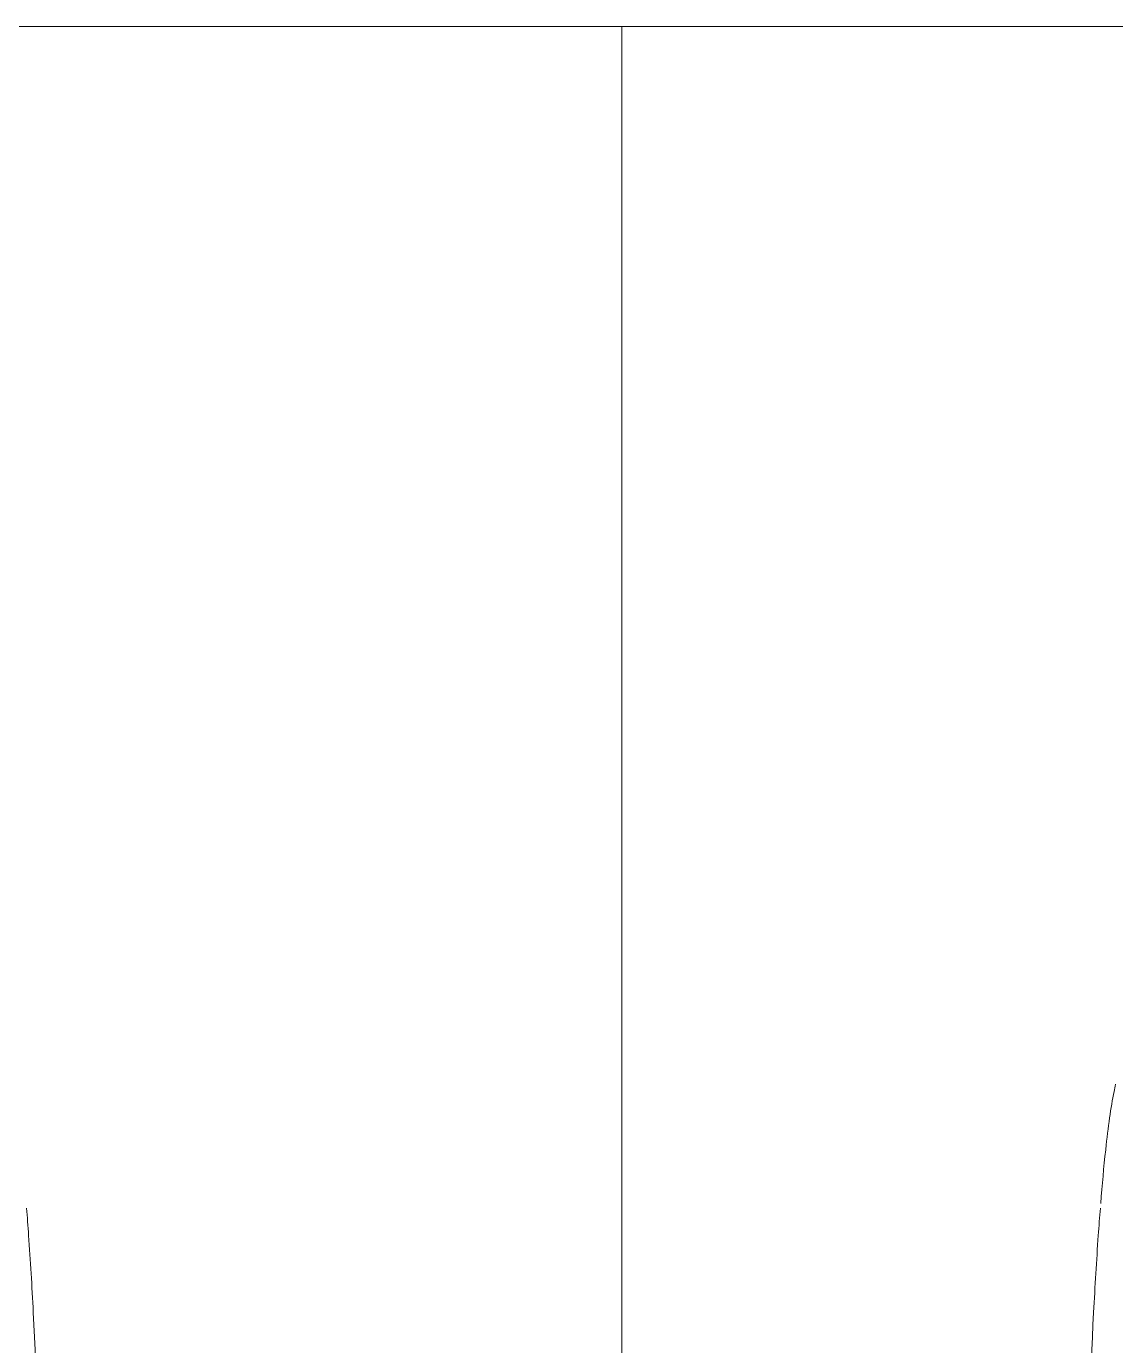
# Model space of a CAD drawing. Extents: x -2012 to 34975, y -1043 to 8321.
# Drawn here: x 33275.3 to 33365.2, y 753.6 to 862.5 of the extents above; entities that cross this region are included whole.
import ezdxf
from ezdxf.xclip import XClip

# ---------------------------------------------------------------- set-up
doc = ezdxf.new("R2010")
doc.units = 0
doc.header["$LTSCALE"] = 25
doc.header["$XCLIPFRAME"] = 0
doc.layers.get('0').update_dxf_attribs({"color": 9, "lineweight": 9})
doc.layers.add('04', color=9, linetype='Continuous', lineweight=9)
doc.layers.add('06D', color=9, linetype='Continuous', lineweight=9)

# ---------------------------------------------------------------- blocks, each defined once
blk = doc.blocks.new('p-araba-polo')
for points, degree, knots in [([(0.578, 0.8067), (0.5852, 0.8073), (0.6136, 0.8094), (0.6943, 0.8142), (0.7938, 0.8181), (0.9022, 0.8216), (0.9869, 0.8238), (1.0486, 0.8241), (1.0808, 0.8236)], 3, [0, 0, 0, 0, 0.049552, 0.182368, 0.511137, 0.607099, 0.78604, 1, 1, 1, 1]), ([(0.5894, 0.8074), (0.5894, 0.8074), (0.5894, 0.8074), (0.5894, 0.8074), (0.5894, 0.8074), (0.5894, 0.8074), (0.5894, 0.8074), (0.5894, 0.8074), (0.5894, 0.8074), (0.5894, 0.8074), (0.5894, 0.8074), (0.5894, 0.8074), (0.5894, 0.8074), (0.5894, 0.8074), (0.5894, 0.8074)], 7, [0, 0, 0, 0, 0, 0, 0, 0, 1, 1, 1, 1, 1, 1, 1, 1, 1, 1, 1, 1, 1, 1, 1]), ([(0.4758, -0.7941), (0.4779, -0.7946), (0.4931, -0.7978), (0.5106, -0.8003), (0.5297, -0.8023)], 3, [0, 0, 0, 0, 0.124213, 1, 1, 1, 1]), ([(0.578, -0.8067), (0.5852, -0.8073), (0.6136, -0.8094), (0.6943, -0.8142), (0.7938, -0.8181), (0.9022, -0.8216), (0.9869, -0.8238), (1.0486, -0.8241), (1.0808, -0.8236)], 3, [0, 0, 0, 0, 0.049552, 0.182368, 0.511137, 0.607099, 0.78604, 1, 1, 1, 1]), ([(0.5894, -0.8074), (0.5894, -0.8074), (0.5894, -0.8074), (0.5894, -0.8074), (0.5894, -0.8074), (0.5894, -0.8074), (0.5894, -0.8074), (0.5894, -0.8074), (0.5894, -0.8074), (0.5894, -0.8074), (0.5894, -0.8074), (0.5894, -0.8074), (0.5894, -0.8074), (0.5894, -0.8074), (0.5894, -0.8074)], 7, [0, 0, 0, 0, 0, 0, 0, 0, 1, 1, 1, 1, 1, 1, 1, 1, 1, 1, 1, 1, 1, 1, 1])]:
    blk.add_open_spline(points, degree=degree, knots=knots)
blk.add_open_spline([(0.5299, -0.8023), (0.5443, -0.8039), (0.5588, -0.8052), (0.5741, -0.8064)], degree=3)

msp = doc.modelspace()

# ---------------------------------------------------------------- linework, layer by layer
at = {"layer": '06D'}
for points in [[(33074.44, 862.5), (33324.44, 862.5), (33324.44, 362.5), (33074.44, 362.5)], [(33324.44, 862.5), (33574.44, 862.5), (33574.44, 362.5), (33324.44, 362.5)]]:
    msp.add_lwpolyline(points, close=True, dxfattribs=at)

# ---------------------------------------------------------------- block references
at = {"layer": '04'}
ref = msp.add_blockref('p-araba-polo', (33194.63, 822.74), dxfattribs=dict(at, xscale=100, yscale=100, zscale=100, rotation=270))
XClip(ref).set_block_clipping_path([(-0.0924763951, -0.9835002962), (4.0650970395, 0.9845199444)])
ref = msp.add_blockref('p-araba-polo', (33444.63, 822.74), dxfattribs=dict(at, xscale=100, yscale=100, zscale=100, rotation=270))
XClip(ref).set_block_clipping_path([(-0.0924763951, -0.9835002962), (4.0650970395, 0.9845199444)])

doc.saveas('drawing.dxf')
